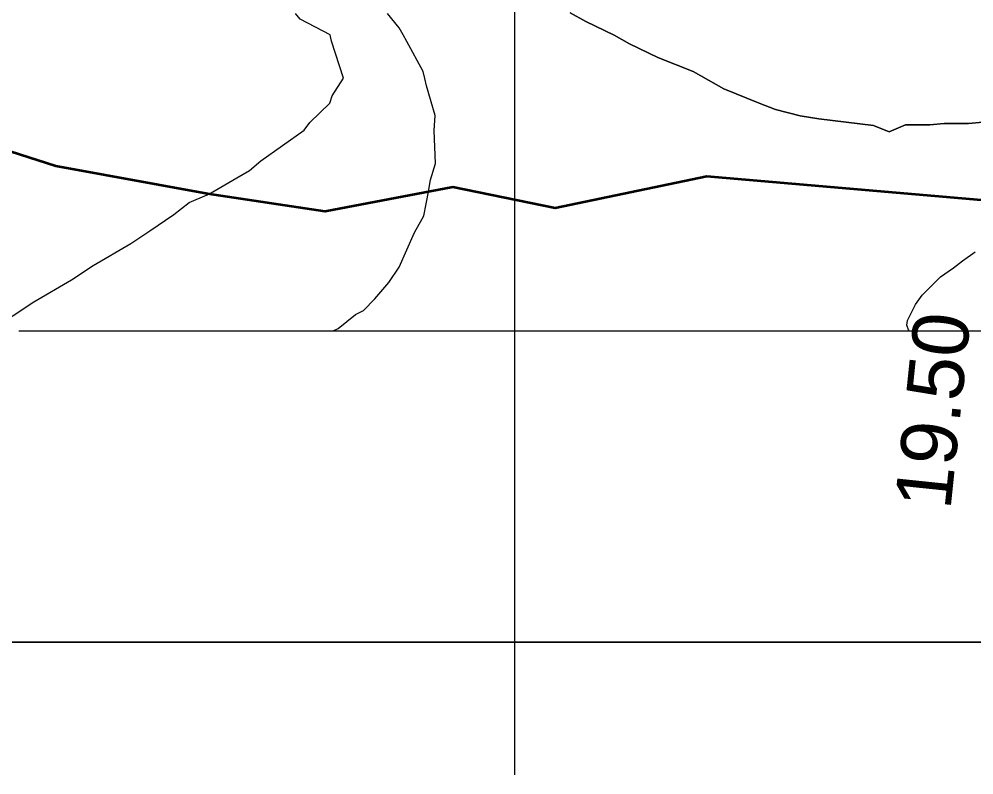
# Model space of a CAD drawing. Header units: metres. Extents: x -207 to 292, y -187 to 169.
# Drawn here: x -71.36 to -30.68, y -186.74 to -154.52 of the extents above; entities that cross this region are included whole.
import ezdxf

# ---------------------------------------------------------------- set-up
doc = ezdxf.new("R2010")
doc.units = ezdxf.units.M
for name, color, linetype, lineweight in [('C-TOPO', 7, 'Continuous', 9), ('C-TOPO-MAJR', 7, 'Continuous', 35), ('grilla', 7, 'Continuous', 9), ('linea costa', 7, 'Continuous', 35)]:
    doc.layers.add(name, color=color, linetype=linetype, lineweight=lineweight)
doc.layers.add('PR10-ARQ-PL-001-Emplazamiento-C-1_dwg', color=7, linetype='Continuous', lineweight=9, true_color=0x767676)
doc.layers.add('TEXTO', color=5, linetype='Continuous', lineweight=9, true_color=0x0000ff)
doc.styles.add('Arial_1', font='arial.ttf', dxfattribs={"height": 2.390651})

# ---------------------------------------------------------------- blocks, each defined once
blk = doc.blocks.new('PR10-ARQ-PL-001-Emplazamiento-C-1_dwg-674643-PLANTA EMPLAZAMIENTO ACTUALIZADO')
at = {"layer": 'C-TOPO', "flags": 128}
for points in [[(-71.366, -167.804), (-68.218, -167.804), (-64.75, -167.804), (-60.848, -167.804), (-56.446, -167.804), (-51.561, -167.804), (-45.737, -167.804), (-37.46, -167.804), (-35.356, -167.804), (-33.869, -167.804), (-32.651, -167.804), (-31.51, -167.804), (-30.275, -167.804), (-28.915, -167.804), (-27.406, -167.804), (-26.051, -167.804), (-24.88, -167.804), (-23.833, -167.804), (-22.862, -167.804), (27.282, -167.804), (28.66, -167.804), (44.022, -167.804), (49.68, -167.804), (106.789, -167.804)], [(-30.393, -162.235), (-31.533, -162.136), (-31.966, -162.099), (-33.081, -162.002), (-34.991, -161.837), (-36.15, -161.737), (-37.556, -161.616), (-38.279, -161.553), (-41.389, -161.284), (-42.066, -161.226), (-43.117, -161.447), (-45.517, -161.953), (-46.914, -162.247), (-48.521, -162.585), (-48.804, -162.526), (-52.617, -161.734), (-52.878, -161.68), (-53.191, -161.74), (-54.948, -162.076), (-55.455, -162.173), (-57.582, -162.58), (-57.742, -162.611), (-58.326, -162.723), (-59.576, -162.537), (-59.845, -162.497), (-61.057, -162.316), (-61.903, -162.19), (-63.335, -161.977), (-64.044, -161.847), (-65.367, -161.605), (-68.236, -161.081), (-69.693, -160.815), (-69.79, -160.797), (-70.228, -160.657), (-75.664, -158.913)], [(-75.664, -158.913), (-70.228, -160.657), (-69.79, -160.797), (-69.693, -160.815), (-68.236, -161.081), (-65.367, -161.605), (-64.044, -161.847), (-63.335, -161.977), (-61.903, -162.19), (-61.057, -162.316), (-59.845, -162.497), (-59.576, -162.537), (-58.326, -162.723), (-57.742, -162.611), (-57.582, -162.58), (-55.455, -162.173), (-54.948, -162.076), (-53.191, -161.74), (-52.878, -161.68), (-52.617, -161.734), (-48.804, -162.526), (-48.521, -162.585), (-46.914, -162.247), (-45.517, -161.953), (-43.117, -161.447), (-42.066, -161.226), (-41.389, -161.284), (-38.279, -161.553), (-37.556, -161.616), (-36.15, -161.737), (-34.991, -161.837), (-33.081, -162.002), (-31.966, -162.099), (-31.533, -162.136), (-30.393, -162.235)]]:
    blk.add_lwpolyline(points, dxfattribs=at)
at = {"layer": 'C-TOPO-MAJR', "color": 1, "lineweight": 9, "true_color": 0xff0000, "flags": 128}
for points in [[(-30.307, -158.92), (-30.911, -158.975), (-31.951, -158.975), (-32.555, -159.032), (-33.595, -159.032), (-34.299, -159.334), (-34.955, -159.059), (-36.124, -158.919), (-37.292, -158.779), (-38.091, -158.645), (-39.13, -158.371), (-39.832, -158.102), (-41.337, -157.497), (-42.647, -156.762), (-44.151, -156.157), (-45.359, -155.574), (-46.015, -155.207), (-47.222, -154.624), (-47.878, -154.257)], [(-57.978, -167.804), (-57.767, -167.713), (-57.023, -167.109), (-56.687, -166.949), (-56.211, -166.448), (-55.614, -165.754), (-55.165, -165.095), (-54.516, -163.612), (-54.191, -163.042), (-54.115, -162.908), (-53.925, -161.88), (-53.861, -161.534), (-53.831, -161.369), (-53.614, -160.676), (-53.676, -159.271), (-53.641, -158.637), (-54.009, -157.36), (-54.08, -157.058), (-54.151, -156.756), (-54.84, -155.484), (-55.001, -155.191), (-55.161, -154.897), (-55.658, -154.281)], [(-71.648, -167.189), (-70.734, -166.57), (-69.123, -165.637), (-68.209, -165.018), (-66.597, -164.085), (-65.795, -163.542), (-64.77, -162.848), (-64.118, -162.337), (-63.348, -162.014), (-63.311, -161.991), (-63.279, -161.985), (-62.083, -161.292), (-61.547, -160.982), (-61.065, -160.56), (-59.21, -159.258), (-58.973, -158.934), (-58.118, -158.099), (-58.026, -157.796), (-57.546, -157.039), (-58.054, -155.464), (-58.11, -155.187), (-59.382, -154.523), (-59.588, -154.286)], [(-33.445, -167.804), (-33.474, -167.762), (-33.539, -167.573), (-33.506, -167.362), (-33.177, -166.688), (-32.886, -166.293), (-32.102, -165.501), (-31.558, -165.118), (-31.174, -164.822), (-30.631, -164.439)]]:
    blk.add_lwpolyline(points, dxfattribs=at)
at = {"layer": 'grilla'}
for p, q in [((-50.258, -123.137), (-50.258, -186.737)), ((240.532, -181.082), (-207.187, -181.082)), ((-207.187, -181.082), (240.532, -181.082))]:
    blk.add_line(p, q, dxfattribs=at)
at = {"layer": 'linea costa', "flags": 128}
blk.add_lwpolyline([(109.48, -145.125), (94.263, -150.203), (81.587, -152.508), (73.479, -153.981), (59.221, -156.573), (51.397, -157.995), (36.987, -160.615), (28.619, -159.405), (21.72, -162.999), (15.791, -161.735), (7.044, -163.095), (2.186, -161.055), (-9.575, -162.513), (-18.845, -162.028), (-29.546, -162.308), (-42.066, -161.226), (-48.521, -162.585), (-52.878, -161.68), (-58.326, -162.723), (-63.335, -161.977), (-69.79, -160.797), (-77.157, -158.434)], dxfattribs=at)
at = {"layer": 'TEXTO', "insert": (-34.063, -175.235), "char_height": 2.3907, "width": 9.61807, "attachment_point": 1, "rotation": 84.069, "line_spacing_factor": 0.941778, "style": 'Arial_1'}
blk.add_mtext('19.50', dxfattribs=at)

msp = doc.modelspace()

# ---------------------------------------------------------------- linework, layer by layer
at = {"layer": 'C-TOPO'}
for p, q in [((-70.228, -160.657), (-75.664, -158.913)), ((-75.664, -158.913), (-70.228, -160.657)), ((-69.79, -160.797), (-70.228, -160.657)), ((-70.228, -160.657), (-69.79, -160.797)), ((-69.693, -160.815), (-69.79, -160.797)), ((-69.79, -160.797), (-69.693, -160.815)), ((-68.236, -161.081), (-69.693, -160.815)), ((-69.693, -160.815), (-68.236, -161.081)), ((-65.367, -161.605), (-68.236, -161.081)), ((-68.236, -161.081), (-65.367, -161.605)), ((-43.117, -161.447), (-45.517, -161.953)), ((-45.517, -161.953), (-43.117, -161.447)), ((-42.066, -161.226), (-43.117, -161.447)), ((-43.117, -161.447), (-42.066, -161.226)), ((-41.389, -161.284), (-42.066, -161.226)), ((-42.066, -161.226), (-41.389, -161.284)), ((-38.279, -161.553), (-41.389, -161.284)), ((-41.389, -161.284), (-38.279, -161.553)), ((-64.044, -161.847), (-65.367, -161.605)), ((-65.367, -161.605), (-64.044, -161.847)), ((-63.335, -161.977), (-64.044, -161.847)), ((-64.044, -161.847), (-63.335, -161.977)), ((-53.191, -161.74), (-54.948, -162.076)), ((-54.948, -162.076), (-53.191, -161.74)), ((-52.878, -161.68), (-53.191, -161.74)), ((-53.191, -161.74), (-52.878, -161.68)), ((-52.617, -161.734), (-52.878, -161.68)), ((-52.878, -161.68), (-52.617, -161.734)), ((-48.804, -162.526), (-52.617, -161.734)), ((-52.617, -161.734), (-48.804, -162.526)), ((-37.556, -161.616), (-38.279, -161.553)), ((-38.279, -161.553), (-37.556, -161.616)), ((-36.15, -161.737), (-37.556, -161.616)), ((-37.556, -161.616), (-36.15, -161.737)), ((-34.991, -161.837), (-36.15, -161.737)), ((-36.15, -161.737), (-34.991, -161.837)), ((-33.081, -162.002), (-34.991, -161.837)), ((-34.991, -161.837), (-33.081, -162.002)), ((-61.903, -162.19), (-63.335, -161.977)), ((-63.335, -161.977), (-61.903, -162.19)), ((-61.057, -162.316), (-61.903, -162.19)), ((-61.903, -162.19), (-61.057, -162.316)), ((-55.455, -162.173), (-57.582, -162.58)), ((-57.582, -162.58), (-55.455, -162.173)), ((-54.948, -162.076), (-55.455, -162.173)), ((-55.455, -162.173), (-54.948, -162.076)), ((-46.914, -162.247), (-48.521, -162.585)), ((-48.521, -162.585), (-46.914, -162.247)), ((-45.517, -161.953), (-46.914, -162.247)), ((-46.914, -162.247), (-45.517, -161.953)), ((-31.966, -162.099), (-33.081, -162.002)), ((-33.081, -162.002), (-31.966, -162.099)), ((-31.533, -162.136), (-31.966, -162.099)), ((-31.966, -162.099), (-31.533, -162.136)), ((-30.393, -162.235), (-31.533, -162.136)), ((-31.533, -162.136), (-30.393, -162.235)), ((-59.845, -162.497), (-61.057, -162.316)), ((-61.057, -162.316), (-59.845, -162.497)), ((-59.576, -162.537), (-59.845, -162.497)), ((-59.845, -162.497), (-59.576, -162.537)), ((-58.326, -162.723), (-59.576, -162.537)), ((-59.576, -162.537), (-58.326, -162.723)), ((-57.742, -162.611), (-58.326, -162.723)), ((-58.326, -162.723), (-57.742, -162.611)), ((-57.582, -162.58), (-57.742, -162.611)), ((-57.742, -162.611), (-57.582, -162.58)), ((-48.521, -162.585), (-48.804, -162.526)), ((-48.804, -162.526), (-48.521, -162.585)), ((-71.366, -167.804), (-68.218, -167.804)), ((-68.218, -167.804), (-64.75, -167.804)), ((-64.75, -167.804), (-60.848, -167.804)), ((-60.848, -167.804), (-56.446, -167.804)), ((-56.446, -167.804), (-51.561, -167.804)), ((-51.561, -167.804), (-45.737, -167.804)), ((-45.737, -167.804), (-37.46, -167.804)), ((-37.46, -167.804), (-35.356, -167.804)), ((-35.356, -167.804), (-33.869, -167.804)), ((-33.869, -167.804), (-32.651, -167.804)), ((-32.651, -167.804), (-31.51, -167.804)), ((-31.51, -167.804), (-30.275, -167.804))]:
    msp.add_line(p, q, dxfattribs=at)
at = {"layer": 'C-TOPO-MAJR', "color": 1, "lineweight": 9, "true_color": 0xff0000, "flags": 128}
for points in [[(-63.279, -161.985), (-62.083, -161.292), (-61.547, -160.982), (-61.065, -160.56), (-59.21, -159.258), (-58.973, -158.934), (-58.118, -158.099), (-58.026, -157.796), (-57.546, -157.039), (-58.054, -155.464), (-58.11, -155.187), (-59.382, -154.523), (-59.588, -154.286)], [(-53.925, -161.88), (-53.861, -161.534), (-53.831, -161.369), (-53.614, -160.676), (-53.676, -159.271), (-53.641, -158.637), (-54.009, -157.36), (-54.08, -157.058), (-54.151, -156.756), (-54.84, -155.484), (-55.001, -155.191), (-55.161, -154.897), (-55.658, -154.281)], [(-47.878, -154.257), (-47.222, -154.624), (-46.015, -155.207), (-45.359, -155.574), (-44.151, -156.157), (-42.647, -156.762), (-41.337, -157.497), (-39.832, -158.102), (-39.13, -158.371), (-38.091, -158.645), (-37.292, -158.779), (-36.124, -158.919), (-34.955, -159.059), (-34.299, -159.334), (-33.595, -159.034), (-32.555, -159.032), (-31.951, -158.977), (-30.911, -158.975), (-30.307, -158.92)], [(-57.978, -167.804), (-57.767, -167.713), (-57.023, -167.109), (-56.687, -166.949), (-56.211, -166.448), (-55.614, -165.754), (-55.165, -165.095), (-54.516, -163.612), (-54.191, -163.042), (-54.115, -162.908), (-53.925, -161.88)], [(-72.368, -167.804), (-71.908, -167.428), (-71.648, -167.189), (-70.734, -166.57), (-69.123, -165.637), (-68.209, -165.018), (-66.597, -164.085), (-65.795, -163.542), (-64.77, -162.848), (-64.118, -162.337), (-63.348, -162.014), (-63.311, -161.991), (-63.279, -161.985)], [(-33.445, -167.804), (-33.474, -167.762), (-33.539, -167.573), (-33.506, -167.362), (-33.177, -166.688), (-32.886, -166.293), (-32.102, -165.501), (-31.558, -165.118), (-31.174, -164.822), (-30.631, -164.439)]]:
    msp.add_lwpolyline(points, dxfattribs=at)

# ---------------------------------------------------------------- block references
at = {"layer": 'PR10-ARQ-PL-001-Emplazamiento-C-1_dwg', "color": 7}
msp.add_blockref('PR10-ARQ-PL-001-Emplazamiento-C-1_dwg-674643-PLANTA EMPLAZAMIENTO ACTUALIZADO', (0, 0), dxfattribs=at)

doc.saveas('drawing.dxf')
